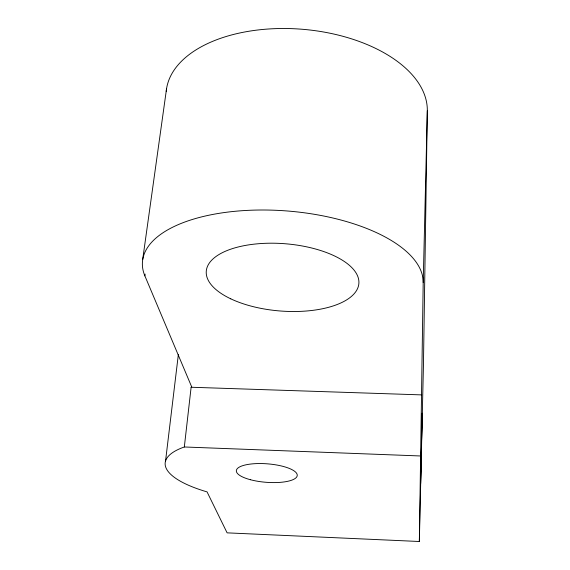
<?xml version="1.0" encoding="UTF-8"?>
<svg xmlns="http://www.w3.org/2000/svg" width="570" height="570" viewBox="0 0 570 570"><rect width="100%" height="100%" fill="white"/><g stroke="black" fill="none" stroke-linecap="round" stroke-linejoin="round"><path stroke-width="0.85" d="M145.115 274.106L144.873 275.866L191.762 387.059L191.121 387.244L184.324 446.98A102.009 30.979 4.5 0 0 206.276 491.661L207.031 491.846L227.109 532.85L419.342 541.5L423.197 282.585L427.315 110.715A130.943 73.58 4.8 0 0 300.611 29.134A130.943 73.58 4.8 0 0 166.226 91.385M420.503 492.459L420.532 489.929M427.315 110.715L423.453 364.672L419.342 541.5M165.535 461.094L178.367 354.433M142.685 259.514L166.547 88.778M191.121 387.244L421.75 394.896M184.324 446.98L420.318 455.964M144.873 275.866A140.804 62.23 4.6 0 1 269.824 210.088A140.804 62.23 4.6 0 1 423.197 282.585M420.632 481.999L420.624 483.595L422.199 413.193L420.632 481.999M230.772 298.83A76.537 33.708 4.6 0 0 357.012 289.674A76.537 33.708 4.6 0 0 259.863 243.618A76.537 33.708 4.6 0 0 230.772 298.83M250.387 479.712A30.531 9.248 4.5 0 0 297.212 475.679A30.531 9.248 4.5 0 0 252.795 463.83A30.531 9.248 4.5 0 0 250.387 479.712"/></g></svg>
